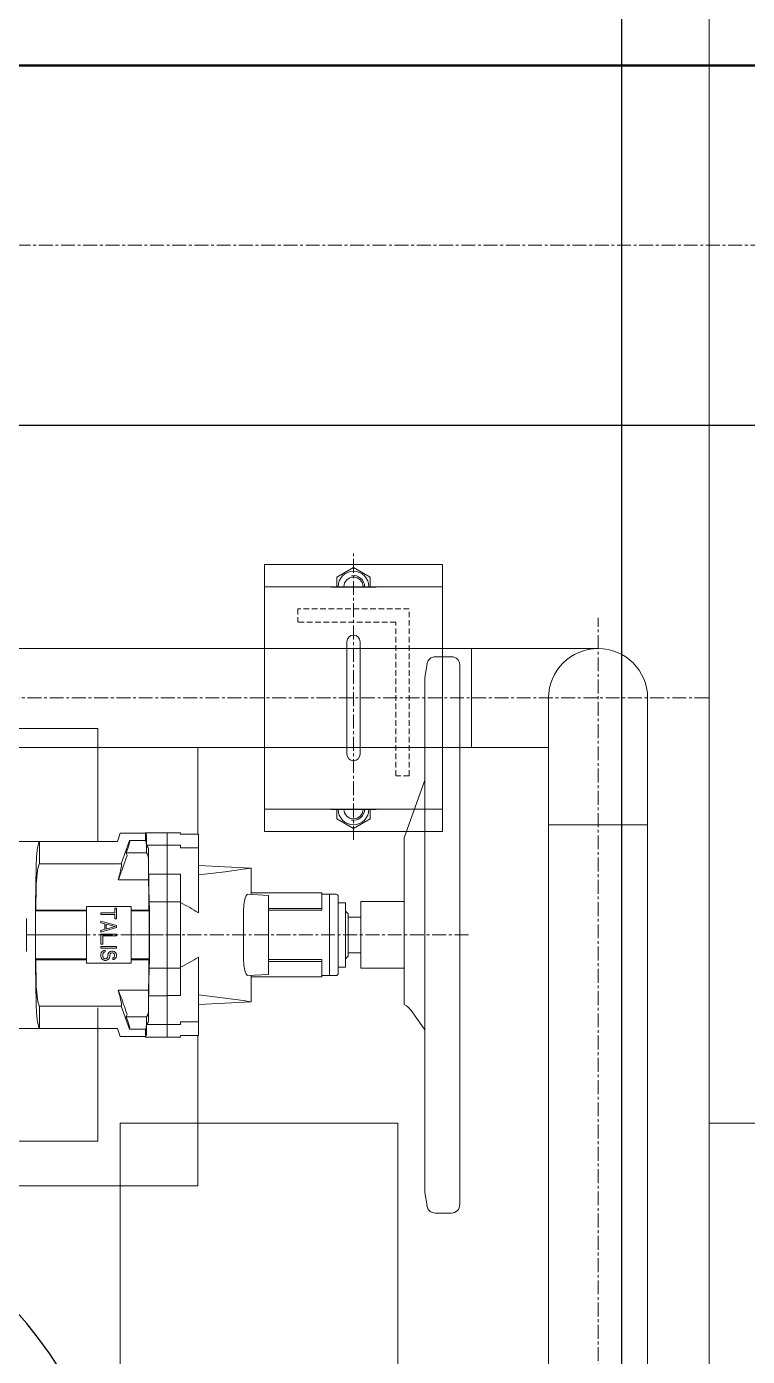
# Model space of a CAD drawing. Header units: millimetres. Extents: x 47998 to 491357, y 29487 to 305355.
# Drawn here: x 49494.3 to 49559.1, y 30414 to 30533.5 of the extents above; entities that cross this region are included whole.
import ezdxf

# ---------------------------------------------------------------- set-up
doc = ezdxf.new("R2010")
doc.units = ezdxf.units.MM
for name, pattern in [('GP kota 28.53_PBS_strojarstvo_rashladni_sustav$0$AM_ISO08W050x2', [9, 6, -0.75, 1.5, -0.75]), ('GP kota 28.53_PBS_strojarstvo_rashladni_sustav$0$CENTER', [2, 1.25, -0.25, 0.25, -0.25]), ('GP kota 28.53_PBS_strojarstvo_rashladni_sustav$0$DASHED', [0.75, 0.5, -0.25])]:
    doc.linetypes.add(name, pattern=pattern)

msp = doc.modelspace()

# ---------------------------------------------------------------- linework, layer by layer
at = {"color": 4, "linetype": 'Continuous', "lineweight": 20}
for p, q in [((49555.68, 30619.95), (49555.68, 30169.95)), ((49527.68, 30434.95), (49502.68, 30434.95)), ((49502.68, 30434.95), (49502.68, 30354.95)), ((49527.68, 30354.95), (49527.68, 30434.95)), ((49580.68, 30434.95), (49555.68, 30434.95))]:
    msp.add_line(p, q, dxfattribs=at)
at = {"color": 1, "linetype": 'Continuous', "lineweight": -3, "ltscale": 10}
msp.add_line((49547.79, 30613.27, -0.3), (49547.79, 30178.08, -0.3), dxfattribs=at)
at = {"color": 20, "linetype": 'Continuous', "lineweight": 18}
msp.add_line((49330.68, 30529.95), (49665.68, 30529.95), dxfattribs=at)
at = {"color": 1, "linetype": 'Continuous', "lineweight": -3}
for p, q in [((49361.38, 30530.06), (49659.98, 30530.06)), ((49481.87, 30497.67), (49659.98, 30497.67))]:
    msp.add_line(p, q, dxfattribs=at)
at = {"color": 4, "linetype": 'GP kota 28.53_PBS_strojarstvo_rashladni_sustav$0$CENTER', "lineweight": 9}
for p, q in [((49361.38, 30513.87), (49659.98, 30513.87)), ((49523.68, 30460.42), (49523.68, 30486.16)), ((49545.68, 30341.56), (49545.68, 30480.35)), ((49060.36, 30473.16), (49555.68, 30473.16)), ((49534.01, 30451.86), (49494.26, 30451.86)), ((49505.31, 30451.86), (49503.68, 30451.86)), ((49505.33, 30451.86), (49506.93, 30451.86))]:
    msp.add_line(p, q, dxfattribs=at)
at = {"color": 1, "linetype": 'Continuous', "lineweight": 15}
for p, q in [((49515.68, 30485.16), (49515.68, 30461.16)), ((49515.68, 30485.16), (49531.68, 30485.16)), ((49522.18, 30484.03), (49523.68, 30484.89)), ((49523.68, 30484.89), (49525.18, 30484.03)), ((49531.68, 30485.16), (49531.68, 30461.16)), ((49515.68, 30483.16), (49531.68, 30483.16)), ((49522.18, 30483.16), (49522.18, 30484.03)), ((49525.18, 30484.03), (49525.18, 30483.16)), ((49523.08, 30478.21), (49523.08, 30468.12)), ((49524.28, 30468.12), (49524.28, 30478.21)), ((49530.29, 30476.23), (49530.1, 30475.01)), ((49532.48, 30476.86), (49531.03, 30476.86)), ((49533.25, 30476.1), (49533.25, 30427.62)), ((49530.1, 30475.01), (49530.1, 30428.71)), ((49500.68, 30470.42), (49430.68, 30470.42)), ((49500.68, 30470.42), (49500.68, 30460.26)), ((49509.68, 30468.72), (49509.68, 30460.91)), ((49530.1, 30465.77), (49528.25, 30460.59)), ((49531.68, 30463.16), (49515.68, 30463.16)), ((49522.18, 30463.16), (49522.18, 30462.3)), ((49525.18, 30462.3), (49525.18, 30463.16)), ((49522.18, 30462.3), (49523.68, 30461.43)), ((49523.68, 30461.43), (49525.18, 30462.3)), ((49502.7, 30461), (49502.44, 30460.26)), ((49504.96, 30461), (49502.7, 30461)), ((49505.04, 30460.91), (49504.95, 30461.05)), ((49504.95, 30461.05), (49506.93, 30461.05)), ((49504.95, 30461), (49504.95, 30461.05)), ((49504.96, 30460.34), (49504.96, 30461)), ((49506.93, 30461.05), (49508.13, 30461.05)), ((49506.93, 30461.05), (49506.93, 30460.91)), ((49506.93, 30460.91), (49506.93, 30459.92)), ((49506.93, 30460.91), (49506.93, 30442.67)), ((49508.13, 30461.05), (49508.13, 30460.91)), ((49508.13, 30460.91), (49509.73, 30460.91)), ((49509.73, 30460.91), (49509.73, 30453.86)), ((49531.68, 30461.16), (49515.68, 30461.16)), ((49528.25, 30460.59), (49528.25, 30445.6)), ((49502.44, 30460.26), (49487.63, 30460.26)), ((49495.44, 30460.26), (49495.44, 30458.26)), ((49503.53, 30460.34), (49502.78, 30458.26)), ((49503.57, 30460.21), (49503.53, 30460.34)), ((49503.53, 30460.34), (49504.96, 30460.34)), ((49505.04, 30460.21), (49504.96, 30460.34)), ((49505.22, 30459.69), (49505.07, 30459.92)), ((49506.93, 30459.92), (49505.07, 30459.92)), ((49506.93, 30459.92), (49508.13, 30459.92)), ((49506.93, 30459.69), (49506.93, 30457.33)), ((49508.13, 30459.92), (49508.13, 30459.69)), ((49508.13, 30459.69), (49509.73, 30459.69)), ((49495.15, 30458.05), (49495.08, 30454.54)), ((49495.44, 30458.26), (49502.78, 30458.26)), ((49503.31, 30458.99), (49503.24, 30459.24)), ((49505.06, 30459.24), (49503.24, 30459.24)), ((49505.22, 30458.99), (49505.06, 30459.24)), ((49514.48, 30457.87), (49509.73, 30458.11)), ((49506.93, 30457.33), (49505.25, 30457.33)), ((49506.93, 30457.32), (49508.13, 30457.32)), ((49508.13, 30457.32), (49508.13, 30454.85)), ((49512.15, 30457.53), (49509.73, 30457.25)), ((49513.75, 30457.76), (49512.15, 30457.53)), ((49514.48, 30457.87), (49513.75, 30457.76)), ((49514.48, 30455.64), (49514.48, 30457.87)), ((49502.53, 30456.82), (49505.23, 30456.82)), ((49506.93, 30456.7), (49506.93, 30454.85)), ((49506.93, 30454.85), (49505.3, 30454.85)), ((49506.93, 30454.85), (49508.13, 30454.85)), ((49506.93, 30454.85), (49506.93, 30453.34)), ((49508.13, 30454.85), (49508.13, 30453.34)), ((49513.8, 30454.03), (49513.83, 30454.59)), ((49513.83, 30454.59), (49513.91, 30455.07)), ((49513.91, 30455.07), (49514.03, 30455.4)), ((49514.03, 30455.4), (49514.15, 30455.51)), ((49516.03, 30455.41), (49514.15, 30455.51)), ((49514.47, 30455.64), (49514.44, 30455.49)), ((49514.47, 30455.64), (49520.83, 30455.64)), ((49516.03, 30455.41), (49516.03, 30453.91)), ((49520.83, 30455.64), (49520.83, 30454.24)), ((49520.83, 30455.51), (49522.11, 30455.51)), ((49521.51, 30448.21), (49521.51, 30455.51)), ((49522.31, 30448.41), (49522.31, 30455.31)), ((49522.31, 30454.76), (49522.96, 30454.76)), ((49522.96, 30448.96), (49522.96, 30454.76)), ((49528.25, 30454.86), (49524.35, 30454.86)), ((49524.35, 30454.86), (49524.35, 30448.86)), ((49494.28, 30453.35), (49494.28, 30451.86)), ((49495.07, 30453.35), (49495.07, 30451.86)), ((49495.12, 30454.09), (49495.09, 30454.02)), ((49499.68, 30454.02), (49495.09, 30454.02)), ((49495.09, 30454.02), (49495.09, 30451.86)), ((49499.68, 30454.09), (49495.12, 30454.09)), ((49503.68, 30454.41), (49499.68, 30454.41)), ((49499.68, 30454.41), (49499.68, 30449.31)), ((49502.2, 30453.86), (49500.95, 30453.86)), ((49500.95, 30453.86), (49500.95, 30453.71)), ((49500.95, 30453.71), (49502.2, 30453.71)), ((49502.35, 30454.26), (49502.2, 30454.26)), ((49502.2, 30454.26), (49502.2, 30453.86)), ((49502.2, 30453.71), (49502.2, 30453.31)), ((49502.2, 30453.31), (49502.35, 30453.31)), ((49502.35, 30453.31), (49502.35, 30454.26)), ((49503.68, 30449.31), (49503.68, 30454.41)), ((49505.28, 30454.09), (49503.68, 30454.09)), ((49505.31, 30454.02), (49503.68, 30454.02)), ((49505.28, 30454.09), (49505.31, 30454.02)), ((49505.31, 30454.02), (49505.31, 30451.86)), ((49505.33, 30451.86), (49505.32, 30453.34)), ((49508.13, 30453.34), (49508.13, 30446.41)), ((49513.8, 30449.69), (49513.8, 30454.03)), ((49516.03, 30454.24), (49520.83, 30454.24)), ((49520.83, 30454.08), (49516.03, 30454.08)), ((49516.03, 30453.91), (49516.03, 30448.31)), ((49520.83, 30454.24), (49520.83, 30454.08)), ((49522.96, 30454.01), (49523.21, 30453.76)), ((49523.21, 30449.96), (49523.21, 30453.76)), ((49523.21, 30453.46), (49524.35, 30453.46)), ((49502.35, 30452.72), (49500.95, 30453.11)), ((49500.95, 30453.11), (49500.95, 30452.96)), ((49500.95, 30452.96), (49501.31, 30452.87)), ((49500.95, 30452.12), (49502.35, 30452.52)), ((49501.31, 30452.37), (49500.95, 30452.27)), ((49500.95, 30452.27), (49500.95, 30452.12)), ((49501.31, 30452.87), (49501.31, 30452.37)), ((49501.43, 30452.84), (49502.23, 30452.62)), ((49501.43, 30452.39), (49501.43, 30452.84)), ((49502.23, 30452.62), (49501.43, 30452.39)), ((49502.35, 30452.52), (49502.35, 30452.72)), ((49495.07, 30451.86), (49494.28, 30451.86)), ((49494.28, 30450.37), (49494.28, 30451.86)), ((49495.07, 30450.37), (49495.07, 30451.86)), ((49495.09, 30449.71), (49495.09, 30451.86)), ((49502.35, 30451.92), (49500.95, 30451.92)), ((49500.95, 30451.92), (49500.95, 30451.03)), ((49500.95, 30451.03), (49501.13, 30451.03)), ((49501.13, 30451.77), (49502.35, 30451.77)), ((49501.13, 30451.03), (49501.13, 30451.77)), ((49502.35, 30451.77), (49502.35, 30451.92)), ((49505.31, 30449.71), (49505.31, 30451.86)), ((49505.33, 30451.86), (49505.32, 30450.38)), ((49506.93, 30451.86), (49508.13, 30451.86)), ((49495.12, 30449.63), (49495.09, 30449.71)), ((49499.68, 30449.71), (49495.09, 30449.71)), ((49502.35, 30450.83), (49500.95, 30450.83)), ((49500.95, 30450.83), (49500.95, 30450.68)), ((49500.95, 30450.68), (49502.35, 30450.68)), ((49500.98, 30450.26), (49500.95, 30450.13)), ((49500.95, 30450.13), (49500.95, 30449.94)), ((49500.95, 30449.94), (49500.98, 30449.81)), ((49501.07, 30450.38), (49500.98, 30450.26)), ((49500.98, 30449.81), (49501.04, 30449.71)), ((49501.04, 30449.71), (49501.16, 30449.61)), ((49501.22, 30450.46), (49501.07, 30450.38)), ((49501.13, 30450.13), (49501.16, 30450.23)), ((49501.13, 30449.94), (49501.13, 30450.13)), ((49501.16, 30449.84), (49501.13, 30449.94)), ((49501.16, 30450.23), (49501.25, 30450.31)), ((49501.22, 30449.76), (49501.16, 30449.84)), ((49501.34, 30450.48), (49501.22, 30450.46)), ((49501.31, 30449.71), (49501.22, 30449.76)), ((49501.25, 30450.31), (49501.34, 30450.33)), ((49501.4, 30449.71), (49501.31, 30449.71)), ((49501.34, 30450.33), (49501.34, 30450.48)), ((49501.49, 30449.76), (49501.4, 30449.71)), ((49501.55, 30449.84), (49501.49, 30449.76)), ((49501.58, 30449.94), (49501.55, 30449.84)), ((49501.55, 30449.61), (49501.67, 30449.71)), ((49501.61, 30450.18), (49501.58, 30450.09)), ((49501.58, 30450.09), (49501.58, 30449.94)), ((49501.67, 30450.28), (49501.61, 30450.18)), ((49501.79, 30450.38), (49501.67, 30450.28)), ((49501.67, 30449.71), (49501.73, 30449.81)), ((49501.73, 30449.81), (49501.76, 30449.94)), ((49501.76, 30450.09), (49501.79, 30450.16)), ((49501.76, 30449.94), (49501.76, 30450.09)), ((49501.91, 30450.41), (49501.79, 30450.38)), ((49501.79, 30450.16), (49501.85, 30450.23)), ((49501.85, 30450.23), (49501.94, 30450.26)), ((49502.03, 30450.41), (49501.91, 30450.41)), ((49501.94, 30450.26), (49502, 30450.26)), ((49502, 30450.26), (49502.09, 30450.23)), ((49502.14, 30450.38), (49502.03, 30450.41)), ((49502.09, 30449.81), (49502.03, 30449.79)), ((49502.03, 30449.79), (49502.03, 30449.64)), ((49502.09, 30450.23), (49502.14, 30450.16)), ((49502.14, 30449.86), (49502.09, 30449.81)), ((49502.12, 30449.66), (49502.23, 30449.74)), ((49502.26, 30450.28), (49502.14, 30450.38)), ((49502.14, 30450.16), (49502.17, 30450.09)), ((49502.17, 30449.94), (49502.14, 30449.86)), ((49502.17, 30450.09), (49502.17, 30449.94)), ((49502.23, 30449.74), (49502.32, 30449.84)), ((49502.32, 30450.18), (49502.26, 30450.28)), ((49502.35, 30450.09), (49502.32, 30450.18)), ((49502.32, 30449.84), (49502.35, 30449.96)), ((49502.35, 30450.68), (49502.35, 30450.83)), ((49502.35, 30449.96), (49502.35, 30450.09)), ((49505.31, 30449.71), (49503.68, 30449.71)), ((49505.28, 30449.63), (49505.31, 30449.71)), ((49509.73, 30442.81), (49509.73, 30449.86)), ((49513.8, 30449.69), (49513.83, 30449.14)), ((49522.96, 30449.71), (49523.21, 30449.96)), ((49523.21, 30450.26), (49524.35, 30450.26)), ((49495.15, 30445.67), (49495.08, 30449.18)), ((49499.68, 30449.63), (49495.12, 30449.63)), ((49499.68, 30449.31), (49503.68, 30449.31)), ((49501.16, 30449.61), (49501.28, 30449.56)), ((49501.28, 30449.56), (49501.43, 30449.56)), ((49501.43, 30449.56), (49501.55, 30449.61)), ((49502.03, 30449.64), (49502.12, 30449.66)), ((49505.28, 30449.63), (49503.68, 30449.63)), ((49506.93, 30448.87), (49505.3, 30448.87)), ((49506.93, 30448.87), (49508.13, 30448.87)), ((49513.83, 30449.14), (49513.91, 30448.66)), ((49513.91, 30448.66), (49514.03, 30448.33)), ((49520.83, 30449.64), (49516.03, 30449.64)), ((49516.03, 30449.48), (49520.83, 30449.48)), ((49520.83, 30449.64), (49520.83, 30449.48)), ((49520.83, 30449.48), (49520.83, 30448.08)), ((49522.31, 30448.96), (49522.96, 30448.96)), ((49528.25, 30448.86), (49524.35, 30448.86)), ((49514.03, 30448.33), (49514.15, 30448.21)), ((49516.03, 30448.31), (49514.15, 30448.21)), ((49514.44, 30448.23), (49514.47, 30448.08)), ((49514.47, 30448.08), (49520.83, 30448.08)), ((49514.48, 30445.86), (49514.48, 30448.08)), ((49520.83, 30448.21), (49522.11, 30448.21)), ((49502.53, 30446.9), (49505.23, 30446.9)), ((49506.93, 30446.39), (49505.25, 30446.39)), ((49506.93, 30446.41), (49508.13, 30446.41)), ((49509.73, 30446.48), (49512.15, 30446.19)), ((49512.15, 30446.19), (49513.75, 30445.97)), ((49495.44, 30445.46), (49502.78, 30445.46)), ((49495.44, 30443.46), (49495.44, 30445.46)), ((49500.68, 30433.31), (49500.68, 30445.31)), ((49503.53, 30443.39), (49502.78, 30445.46)), ((49509.73, 30445.61), (49514.48, 30445.86)), ((49513.75, 30445.97), (49514.45, 30445.86)), ((49514.45, 30445.86), (49514.48, 30445.86)), ((49528.25, 30445.6), (49528.46, 30445.49)), ((49528.46, 30445.49), (49528.7, 30445.27)), ((49528.7, 30445.27), (49528.97, 30444.94)), ((49529.39, 30444.34), (49528.97, 30444.94)), ((49503.31, 30444.73), (49503.24, 30444.49)), ((49505.06, 30444.49), (49503.24, 30444.49)), ((49505.22, 30444.73), (49505.06, 30444.49)), ((49505.22, 30444.03), (49505.07, 30443.8)), ((49506.93, 30443.8), (49505.07, 30443.8)), ((49506.93, 30443.8), (49508.13, 30443.8)), ((49509.73, 30444.04), (49508.13, 30444.04)), ((49508.13, 30443.8), (49508.13, 30444.04)), ((49529.84, 30443.72), (49529.39, 30444.34)), ((49530.1, 30443.34), (49529.84, 30443.72)), ((49502.44, 30443.46), (49487.63, 30443.46)), ((49502.7, 30442.72), (49502.44, 30443.46)), ((49504.96, 30442.72), (49502.7, 30442.72)), ((49503.57, 30443.51), (49503.53, 30443.39)), ((49503.53, 30443.39), (49504.96, 30443.39)), ((49505.04, 30442.81), (49504.95, 30442.67)), ((49504.95, 30442.67), (49504.95, 30442.72)), ((49504.95, 30442.67), (49506.93, 30442.67)), ((49505.04, 30443.51), (49504.96, 30443.39)), ((49504.96, 30443.39), (49504.96, 30442.72)), ((49506.93, 30442.67), (49508.13, 30442.67)), ((49509.73, 30442.81), (49508.13, 30442.81)), ((49508.13, 30442.67), (49508.13, 30442.81)), ((49509.68, 30429.31), (49509.68, 30442.81)), ((49500.68, 30433.31), (49482.41, 30433.31)), ((49490.4, 30429.31), (49509.68, 30429.31)), ((49530.29, 30427.5), (49530.1, 30428.71)), ((49532.48, 30426.86), (49531.03, 30426.86))]:
    msp.add_line(p, q, dxfattribs=at)
at = {"color": 4, "linetype": 'GP kota 28.53_PBS_strojarstvo_rashladni_sustav$0$AM_ISO08W050x2', "lineweight": 25}
for p, q in [((49521.64, 30483.16), (49525.71, 30483.16)), ((49521.64, 30463.16), (49525.71, 30463.16))]:
    msp.add_line(p, q, dxfattribs=at)
at = {"color": 5, "linetype": 'GP kota 28.53_PBS_strojarstvo_rashladni_sustav$0$DASHED', "lineweight": 15}
for p, q in [((49528.68, 30481.16), (49518.68, 30481.16)), ((49518.68, 30481.16), (49518.68, 30479.96)), ((49528.68, 30466.16), (49528.68, 30481.16)), ((49527.48, 30479.96), (49518.68, 30479.96)), ((49527.48, 30466.16), (49527.48, 30479.96)), ((49528.68, 30466.16), (49527.48, 30466.16))]:
    msp.add_line(p, q, dxfattribs=at)
at = {"color": 1, "linetype": 'Continuous', "lineweight": 9}
for p, q in [((49481.87, 30477.61), (49545.68, 30477.61)), ((49534.28, 30468.72), (49534.28, 30477.61)), ((49541.23, 30341.56), (49541.23, 30473.16)), ((49550.12, 30341.56), (49550.12, 30473.16)), ((49083.48, 30468.72), (49541.23, 30468.72)), ((49541.23, 30461.76), (49550.12, 30461.76))]:
    msp.add_line(p, q, dxfattribs=at)
at = {"color": 4, "linetype": 'Continuous', "lineweight": 9}
msp.add_line((49499.68, 30451.86), (49495.09, 30451.86), dxfattribs=at)
at = {"color": 1, "linetype": 'Continuous', "lineweight": 15}
for centre, radius, start, end in [((49523.68, 30483.16), 1.39, 0, 180), ((49523.68, 30483.16), 0.865, 0, 180), ((49523.68, 30478.21), 0.6, 0, 180), ((49531.03, 30476.11), 0.75, 90, 171.16), ((49532.48, 30476.1), 0.762, 0, 90), ((49523.68, 30468.12), 0.6, 180, 0), ((49523.68, 30463.16), 1.39, 180, 0), ((49523.68, 30463.16), 0.865, 180, 0), ((49522.11, 30455.31), 0.2, 0, 90), ((49522.11, 30448.41), 0.2, 270, 0), ((49531.03, 30427.61), 0.75, 188.84, 270), ((49532.48, 30427.62), 0.762, 270, 0)]:
    msp.add_arc(centre, radius, start, end, dxfattribs=at)
at = {"color": 4, "linetype": 'Continuous', "lineweight": 9}
for centre, start, end in [((49523.68, 30483.16), 0, 100), ((49523.68, 30463.16), 260, 0)]:
    msp.add_arc(centre, 1, start, end, dxfattribs=at)
at = {"color": 1, "linetype": 'Continuous', "lineweight": 9}
msp.add_arc((49545.68, 30473.16), 4.45, 0, 180, dxfattribs=at)
at = {"color": 1, "linetype": 'Continuous', "lineweight": -3}
for radius, start, end in [(37.2, 1.8789, 88.1211), (30.72, 4.3982, 85.6018)]:
    msp.add_arc((49465.68, 30393.16), radius, start, end, dxfattribs=at)
at = {"color": 1, "linetype": 'Continuous', "lineweight": 15}
for centre, major_axis, ratio, start_param, end_param in [((49505.04, 30459.11), (0, 1.8), 0.017455, -1.102528, -0.02618), ((49495.45, 30368.21), (0, 92.05), 0.017455, 0.004345, 0.174362), ((49503.17, 30459.11), (0.4, 1.1), 0.015412, -1.450735, -0.020568), ((49505.04, 30459.11), (0, 1.1), 0.017455, -1.456346, -0.02618), ((49505.22, 30457.89), (0, 1.8), 0.017455, 4.398335, 6.257005), ((49495.18, 30455.91), (0, 3), 0.017455, 0.174362, 0.774915), ((49495.45, 30368.21), (0, 90.05), 0.017455, 0.004442, 0.187776), ((49502.91, 30457.89), (0.4, 1.1), 0.015412, 3.400524, 6.262617), ((49469.99, 30368.21), (32.79, 90.05), 0.015412, -0.173305, 0.00117), ((49505.22, 30457.89), (0, 1.1), 0.017455, 3.394912, 6.257005), ((49505.23, 30453.73), (0, 3.8), 0.017455, -1.270556, -0.324608), ((49495.17, 30453.73), (0, 3), 0.017455, 0.187776, 1.450881), ((49504.95, 30368.21), (0, 90.05), 0.017455, -0.187776, -0.178917), ((49505.23, 30453.73), (0, 3), 0.017455, -1.450881, -0.187776), ((49495.1, 30453.25), (0, 1.8), 0.017455, 0.774915, 1.518436), ((49505.3, 30453.25), (0, 1.6), 0.017455, -1.518436, -0.002591), ((49495.98, 30446.71), (-18.5, 0), 0.577484, 3.874484, 3.995879), ((49495.1, 30450.47), (0, 1.8), 0.017455, 1.623156, 2.366678), ((49505.3, 30450.47), (0, 1.6), 0.017455, 3.144184, 4.660029), ((49495.98, 30457.01), (18.5, 0), 0.577216, -0.854286, -0.732891), ((49495.17, 30449.99), (0, 3), 0.017455, 1.690711, 2.953817), ((49505.23, 30449.99), (0, 3), 0.017455, 3.329369, 4.592474), ((49505.23, 30449.99), (0, 3.8), 0.017455, 3.4662, 4.412148), ((49495.45, 30535.51), (0, 90.05), 0.017455, 2.953817, 3.137151), ((49469.99, 30535.51), (-32.79, 90.05), 0.015412, 3.140423, 3.314898), ((49502.91, 30445.83), (-0.4, 1.1), 0.015412, 3.162161, 6.024254), ((49505.22, 30445.83), (0, 1.1), 0.017455, 3.167773, 6.029865), ((49505.22, 30445.83), (0, 1.8), 0.017455, 3.167773, 5.026443), ((49504.95, 30535.51), (0, 90.05), 0.017455, 3.32051, 3.329369), ((49495.18, 30447.81), (0, 3), 0.017455, 2.366678, 2.967231), ((49495.45, 30535.51), (0, 92.05), 0.017455, 2.967231, 3.137247), ((49503.17, 30444.61), (-0.4, 1.1), 0.015412, 3.162161, 4.592327), ((49505.04, 30444.61), (0, 1.1), 0.017455, 3.167773, 4.597939), ((49505.04, 30444.61), (0, 1.8), 0.017455, 3.167773, 4.24412)]:
    msp.add_ellipse(centre, major_axis=major_axis, ratio=ratio, start_param=start_param, end_param=end_param, dxfattribs=at)

doc.saveas('drawing.dxf')
